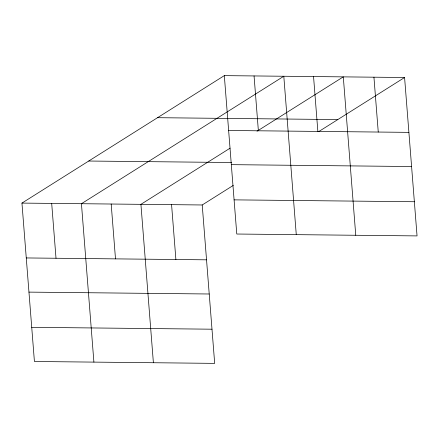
<?xml version="1.0" encoding="UTF-8"?>
<svg xmlns="http://www.w3.org/2000/svg" width="439" height="439" viewBox="0 0 439 439"><rect width="100%" height="100%" fill="white"/><g stroke="black" fill="none" stroke-linecap="round" stroke-linejoin="round"><path stroke-width="0.66" d="M233.307 185.39L202.22 204.975L214.682 363.371L34.418 361.489L21.95 203.092L224.318 75.629L404.582 77.511L417.05 235.908L236.78 234.025L224.318 75.629M230.069 148.184L140.924 204.333L153.392 362.729M257.018 131.212L343.293 76.874L355.76 235.271M318.884 131.491L404.582 77.511M157.535 117.69L337.805 119.573M228.631 130.482L408.901 132.364M88.733 161.031L231.545 162.518M231.32 164.652L411.59 166.535M234.091 199.86L414.361 201.737M21.95 203.092L202.22 204.975M26.269 257.945L206.533 259.828M28.958 292.116L209.222 293.993M31.729 327.318L211.993 329.201M373.94 77.193L378.253 132.046M313.55 76.562L317.863 131.415M296.27 234.645L283.803 76.249L81.44 203.712L93.902 362.109M254.06 75.942L258.379 130.795M171.572 204.651L175.891 259.504M111.182 204.025L115.501 258.878M51.692 203.4L56.011 258.253"/></g></svg>
